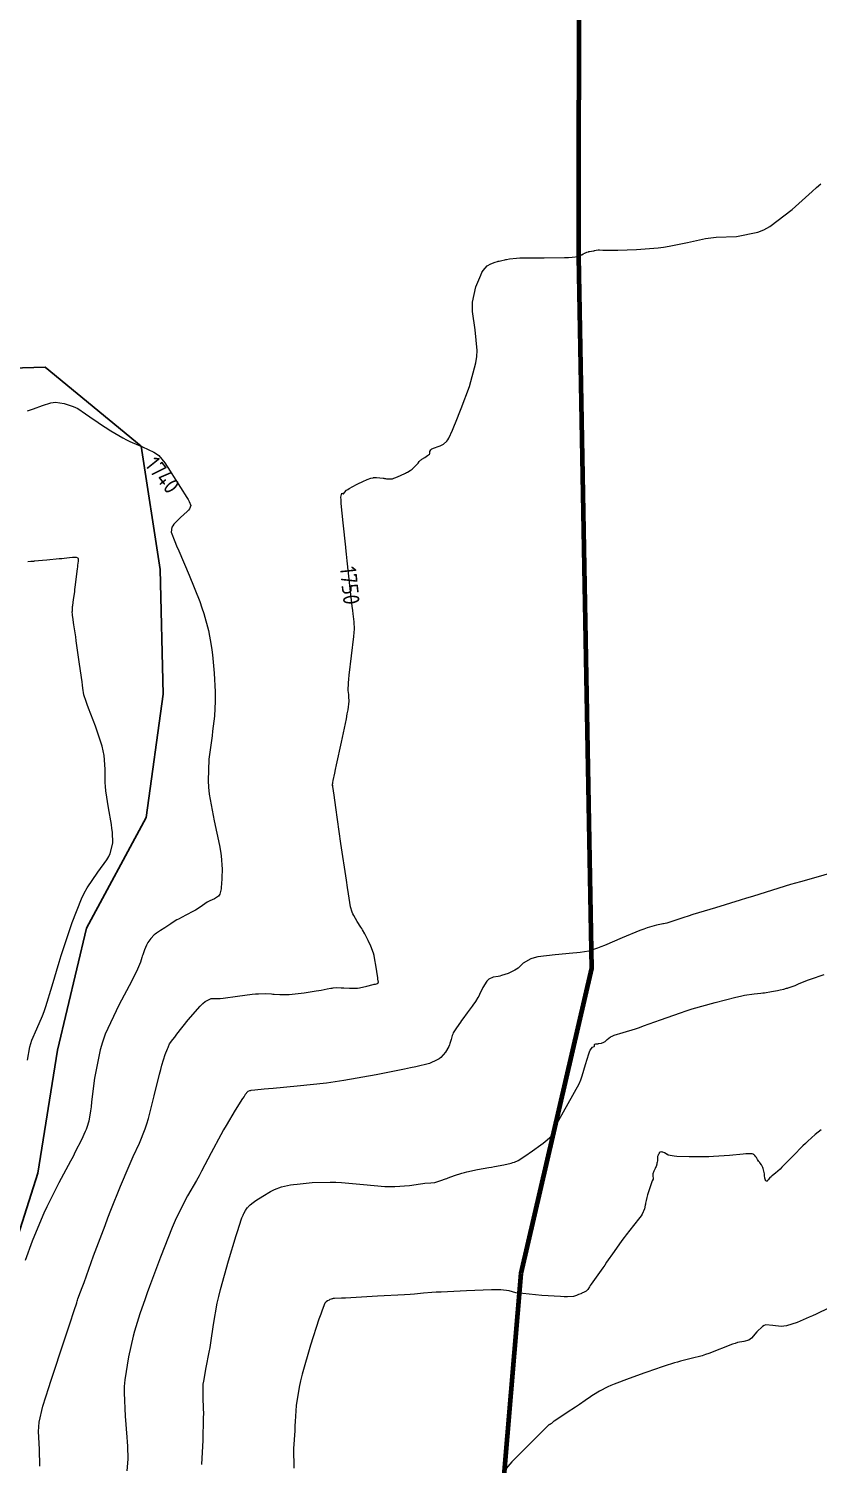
# Model space of a CAD drawing. Header units: millimetres. Extents: x 837477 to 838477, y 1189014 to 1191014.
# Drawn here: x 838109 to 838292.8, y 1190321.9 to 1190655.8 of the extents above; entities that cross this region are included whole.
import ezdxf

# ---------------------------------------------------------------- set-up
doc = ezdxf.new("R2010")
doc.units = ezdxf.units.MM
doc.header["$LTSCALE"] = 0.3
doc.layers.add('CORREDORVIA', color=94, linetype='Continuous', lineweight=80)
doc.layers.add('COTAS 10', color=252, linetype='Continuous', lineweight=9)
doc.layers.add('LINEA_DE_CEROS', color=61, linetype='Continuous')
doc.styles.get("Standard").update_dxf_attribs({"font": 'isocp2.shx', "bigfont": '@extfont2.shx'})

msp = doc.modelspace()

# ---------------------------------------------------------------- linework, layer by layer
at = {"layer": 'CORREDORVIA'}
msp.add_lwpolyline([(838157.033, 1190996.193), (838237.174, 1190821.339), (838237.001, 1190602.875), (838240.031, 1190437.198), (838223.537, 1190366.272), (838184.199, 1189898.277), (837734.304, 1190149.151), (837849.078, 1189569.699), (837751.159, 1189231.384), (837593.191, 1189234.399), (837695.481, 1189679.225), (837660.573, 1189835.358), (837597.737, 1190012.464), (837490.666, 1190492.599), (837964.301, 1190234.408), (838010.155, 1190346.41), (837974.613, 1190516.877), (837969.419, 1190653.334), (837963.574, 1190795.982), (837910.676, 1191000.965)], close=True, dxfattribs=at)
at = {"layer": 'COTAS 10'}
for points in [[(838111.652, 1190321.427), (838111.547, 1190325.395), (838111.302, 1190329.498), (838111.358, 1190330.592), (838111.467, 1190331.667), (838112.305, 1190335.395), (838113.734, 1190339.744), (838114.215, 1190341.21), (838114.733, 1190342.79), (838116.911, 1190349.446), (838118.886, 1190355.48), (838119.276, 1190356.669), (838119.598, 1190357.648), (838120.195, 1190359.446), (838120.335, 1190359.842), (838120.369, 1190359.939), (838120.402, 1190360.03), (838120.504, 1190360.31), (838121.118, 1190361.991), (838121.473, 1190362.965), (838121.908, 1190364.159), (838124.147, 1190370.31), (838126.791, 1190377.423), (838127.481, 1190379.225), (838128.153, 1190380.954), (838130.428, 1190386.59), (838132.416, 1190391.263), (838132.907, 1190392.385), (838133.372, 1190393.432), (838134.84, 1190396.59), (838136.154, 1190399.895), (838136.522, 1190401.034), (838136.893, 1190402.27), (838138.25, 1190407.545), (838139.476, 1190412.616), (838139.764, 1190413.724), (838140.03, 1190414.703), (838140.806, 1190417.17), (838141.346, 1190418.54), (838141.462, 1190418.828), (838141.564, 1190419.076), (838141.816, 1190419.641), (838142.578, 1190420.683), (838143.002, 1190421.231), (838143.519, 1190421.891), (838146.157, 1190425.216), (838148.943, 1190428.45), (838149.554, 1190429.054), (838150.095, 1190429.531), (838151.469, 1190430.202), (838152.977, 1190430.193), (838153.602, 1190430.241), (838154.318, 1190430.312), (838157.653, 1190430.752), (838161.052, 1190431.202), (838161.808, 1190431.279), (838162.483, 1190431.336), (838164.25, 1190431.368), (838165.495, 1190431.266), (838165.841, 1190431.238), (838166.188, 1190431.209), (838167.445, 1190431.108), (838169.09, 1190431.117), (838169.681, 1190431.159), (838170.33, 1190431.218), (838173.166, 1190431.571), (838175.935, 1190431.986), (838176.542, 1190432.084), (838177.08, 1190432.174), (838178.449, 1190432.436), (838179.363, 1190432.612), (838179.614, 1190432.648), (838179.865, 1190432.678), (838180.765, 1190432.737), (838181.754, 1190432.731), (838182.061, 1190432.718), (838182.383, 1190432.702), (838183.664, 1190432.604), (838185.119, 1190432.595), (838185.55, 1190432.634), (838185.993, 1190432.691), (838187.697, 1190433.047), (838189.161, 1190433.435), (838189.453, 1190433.513), (838189.696, 1190433.578), (838190.165, 1190433.705), (838190.29, 1190433.761), (838190.316, 1190433.781), (838190.338, 1190433.804), (838190.388, 1190433.903), (838190.402, 1190434.021), (838190.403, 1190434.056), (838190.401, 1190434.091), (838190.382, 1190434.224), (838190.292, 1190434.807), (838190.246, 1190435.125), (838190.191, 1190435.512), (838189.918, 1190437.475), (838189.521, 1190439.693), (838189.388, 1190440.241), (838189.245, 1190440.759), (838188.647, 1190442.389), (838188.029, 1190443.703), (838187.873, 1190444.023), (838187.725, 1190444.323), (838187.244, 1190445.248), (838186.709, 1190446.178), (838186.526, 1190446.482), (838186.327, 1190446.806), (838185.482, 1190448.144), (838184.671, 1190449.562), (838184.494, 1190449.936), (838184.338, 1190450.302), (838183.943, 1190451.556), (838183.44, 1190454.546), (838183.215, 1190456.006), (838182.954, 1190457.74), (838181.7, 1190466.288), (838180.496, 1190474.613), (838180.08, 1190477.493), (838179.781, 1190479.566), (838179.775, 1190479.623), (838179.773, 1190479.636), (838179.772, 1190479.649), (838179.767, 1190479.687), (838179.764, 1190479.719), (838179.764, 1190479.735), (838179.765, 1190479.764), (838179.767, 1190479.79), (838179.767, 1190479.797), (838179.768, 1190479.803), (838179.769, 1190479.824), (838179.767, 1190479.852), (838179.765, 1190479.862), (838179.763, 1190479.873), (838179.752, 1190479.925), (838179.743, 1190479.99), (838179.742, 1190480.01), (838179.743, 1190480.032), (838179.75, 1190480.117), (838179.778, 1190480.294), (838179.791, 1190480.373), (838179.807, 1190480.465), (838179.883, 1190480.907), (838180.235, 1190482.603), (838180.425, 1190483.487), (838180.654, 1190484.55), (838181.816, 1190489.884), (838182.955, 1190495.304), (838183.171, 1190496.422), (838183.344, 1190497.373), (838183.606, 1190499.426), (838183.563, 1190500.389), (838183.543, 1190500.654), (838183.519, 1190500.917), (838183.404, 1190501.861), (838183.431, 1190503.67), (838183.497, 1190504.479), (838183.589, 1190505.421), (838184.133, 1190509.937), (838184.667, 1190514.433), (838184.753, 1190515.363), (838184.811, 1190516.156), (838184.799, 1190517.883), (838184.527, 1190519.681), (838184.422, 1190520.519), (838184.304, 1190521.505), (838183.771, 1190526.294), (838183.154, 1190532.029), (838182.983, 1190533.611), (838182.827, 1190535.052), (838182.812, 1190535.19), (838182.196, 1190540.874), (838181.772, 1190545.38), (838181.723, 1190546.217), (838181.703, 1190546.876), (838181.875, 1190547.774), (838182.192, 1190547.638), (838182.263, 1190547.646), (838182.327, 1190547.673), (838182.497, 1190547.933), (838183.006, 1190548.45), (838183.283, 1190548.639), (838183.619, 1190548.847), (838185.324, 1190549.766), (838187.106, 1190550.632), (838187.489, 1190550.808), (838187.825, 1190550.956), (838188.643, 1190551.257), (838189.076, 1190551.359), (838189.169, 1190551.381), (838189.25, 1190551.401), (838189.447, 1190551.448), (838189.72, 1190551.452), (838189.85, 1190551.444), (838190.003, 1190551.433), (838190.749, 1190551.357), (838191.502, 1190551.269), (838191.658, 1190551.248), (838191.792, 1190551.23), (838192.09, 1190551.178), (838192.309, 1190551.144), (838192.393, 1190551.135), (838192.488, 1190551.128), (838192.919, 1190551.106), (838193.324, 1190551.095), (838193.403, 1190551.095), (838193.467, 1190551.096), (838193.582, 1190551.107), (838193.613, 1190551.123), (838193.625, 1190551.127), (838193.639, 1190551.131), (838193.702, 1190551.141), (838194.028, 1190551.264), (838194.208, 1190551.338), (838194.428, 1190551.431), (838195.543, 1190551.909), (838196.725, 1190552.442), (838196.985, 1190552.568), (838197.217, 1190552.685), (838197.813, 1190553.03), (838198.24, 1190553.361), (838198.366, 1190553.47), (838198.495, 1190553.586), (838198.988, 1190554.066), (838199.442, 1190554.549), (838199.547, 1190554.667), (838199.642, 1190554.779), (838199.912, 1190555.125), (838200.237, 1190555.46), (838200.368, 1190555.564), (838200.517, 1190555.674), (838201.201, 1190556.11), (838201.859, 1190556.508), (838201.99, 1190556.593), (838202.1, 1190556.666), (838202.316, 1190556.84), (838202.375, 1190557.003), (838202.387, 1190557.071), (838202.396, 1190557.147), (838202.413, 1190557.502), (838202.58, 1190557.884), (838202.685, 1190557.977), (838202.814, 1190558.065), (838203.491, 1190558.336), (838204.314, 1190558.604), (838204.535, 1190558.689), (838204.754, 1190558.779), (838205.52, 1190559.145), (838206.303, 1190559.888), (838206.533, 1190560.216), (838206.767, 1190560.597), (838207.658, 1190562.414), (838208.825, 1190565.29), (838209.234, 1190566.338), (838209.679, 1190567.496), (838211.596, 1190572.588), (838213.115, 1190578.14), (838213.31, 1190579.589), (838213.407, 1190580.998), (838212.942, 1190585.767), (838212.291, 1190590.048), (838212.27, 1190591.15), (838212.319, 1190592.217), (838213.072, 1190595.767), (838214.215, 1190598.535), (838214.51, 1190599.108), (838214.795, 1190599.597), (838215.748, 1190600.664), (838216.569, 1190601.112), (838216.771, 1190601.211), (838216.962, 1190601.298), (838217.56, 1190601.524), (838218.126, 1190601.676), (838218.296, 1190601.717), (838218.473, 1190601.759), (838219.161, 1190601.905), (838219.868, 1190602.058), (838220.057, 1190602.104), (838220.242, 1190602.151), (838220.887, 1190602.334), (838222.513, 1190602.484), (838223.317, 1190602.511), (838224.276, 1190602.531), (838229.017, 1190602.551), (838233.736, 1190602.588), (838234.68, 1190602.619), (838235.467, 1190602.658), (838237.001, 1190602.875), (838237.478, 1190603.132), (838237.599, 1190603.196), (838237.715, 1190603.257), (838238.095, 1190603.454), (838238.437, 1190603.622), (838238.53, 1190603.664), (838238.622, 1190603.705), (838238.948, 1190603.838), (838239.303, 1190603.951), (838239.414, 1190603.978), (838239.531, 1190604.004), (838239.997, 1190604.084), (838240.469, 1190604.162), (838240.589, 1190604.187), (838240.704, 1190604.213), (838241.083, 1190604.317), (838241.537, 1190604.388), (838241.7, 1190604.393), (838241.879, 1190604.392), (838242.661, 1190604.332), (838244.399, 1190604.293), (838245.181, 1190604.303), (838246.094, 1190604.324), (838250.477, 1190604.475), (838255.481, 1190604.86), (838256.785, 1190605.027), (838258.054, 1190605.22), (838262.342, 1190606.136), (838266.562, 1190607.01), (838267.788, 1190607.176), (838269.038, 1190607.311), (838273.762, 1190607.523), (838278.722, 1190608.48), (838280.122, 1190609.083), (838281.533, 1190609.833), (838286.725, 1190613.762), (838291.344, 1190617.989), (838292.394, 1190618.927), (838293.344, 1190619.765)], [(838108.738, 1190566.961), (838109.458, 1190567.164), (838110.137, 1190567.376), (838112.25, 1190568.209), (838114.148, 1190568.818), (838114.692, 1190568.888), (838115.244, 1190568.915), (838117.303, 1190568.658), (838119.353, 1190567.967), (838119.898, 1190567.72), (838120.433, 1190567.45), (838122.288, 1190566.275), (838124.275, 1190564.854), (838124.894, 1190564.429), (838125.543, 1190563.989), (838128.137, 1190562.288), (838130.97, 1190560.627), (838131.771, 1190560.213), (838132.578, 1190559.819), (838134.572, 1190558.978), (838135.549, 1190558.564), (838138.179, 1190557.315), (838138.771, 1190556.924), (838139.303, 1190556.515), (838140.731, 1190554.876), (838141.926, 1190552.916), (838142.312, 1190552.304), (838142.72, 1190551.661), (838144.392, 1190549.09), (838145.869, 1190546.762), (838146.156, 1190546.273), (838146.389, 1190545.851), (838146.787, 1190544.888), (838146.442, 1190544.143), (838146.207, 1190543.859), (838145.91, 1190543.541), (838144.334, 1190542.109), (838142.808, 1190540.581), (838142.544, 1190540.201), (838142.348, 1190539.84), (838142.213, 1190538.694), (838143.037, 1190536.539), (838143.446, 1190535.542), (838143.933, 1190534.37), (838146.348, 1190528.694), (838148.828, 1190522.585), (838149.357, 1190521.14), (838149.817, 1190519.803), (838150.91, 1190515.867), (838151.502, 1190512.365), (838151.647, 1190511.301), (838151.784, 1190510.197), (838152.209, 1190505.867), (838152.438, 1190501.542), (838152.452, 1190500.439), (838152.443, 1190499.378), (838152.232, 1190495.89), (838151.824, 1190492.399), (838151.692, 1190491.336), (838151.552, 1190490.23), (838150.975, 1190485.89), (838150.777, 1190480.886), (838150.875, 1190479.362), (838151.04, 1190477.778), (838152.186, 1190471.558), (838153.438, 1190465.812), (838153.67, 1190464.526), (838153.851, 1190463.374), (838154.088, 1190460.316), (838153.992, 1190458.278), (838153.962, 1190457.768), (838153.932, 1190457.282), (838153.814, 1190455.723), (838153.5, 1190454.516), (838153.346, 1190454.252), (838153.162, 1190454.018), (838152.258, 1190453.425), (838151.165, 1190452.948), (838150.863, 1190452.787), (838150.561, 1190452.613), (838149.473, 1190451.88), (838148.22, 1190451.035), (838147.814, 1190450.79), (838147.383, 1190450.54), (838145.614, 1190449.601), (838143.896, 1190448.704), (838143.496, 1190448.48), (838143.13, 1190448.268), (838142.083, 1190447.593), (838141.215, 1190446.991), (838140.962, 1190446.824), (838140.702, 1190446.658), (838139.718, 1190446.06), (838138.748, 1190445.408), (838138.498, 1190445.208), (838138.256, 1190444.999), (838137.447, 1190444.174), (838136.759, 1190443.233), (838136.592, 1190442.95), (838136.436, 1190442.658), (838135.958, 1190441.525), (838135.572, 1190440.361), (838135.474, 1190440.05), (838135.379, 1190439.743), (838135.067, 1190438.675), (838134.111, 1190436.51), (838133.61, 1190435.512), (838133.006, 1190434.342), (838129.973, 1190428.675), (838126.855, 1190421.939), (838126.198, 1190420.094), (838125.63, 1190418.258), (838124.323, 1190411.7), (838123.681, 1190406.212), (838123.532, 1190405.05), (838123.395, 1190404.043), (838123.005, 1190401.7), (838122.557, 1190400.218), (838122.383, 1190399.754), (838122.188, 1190399.268), (838121.306, 1190397.318), (838119.882, 1190394.507), (838119.346, 1190393.477), (838118.748, 1190392.338), (838116.078, 1190387.318), (838113.253, 1190381.753), (838112.559, 1190380.271), (838111.902, 1190378.815), (838109.845, 1190373.767), (838108.181, 1190369.263)], [(838108.717, 1190415.871), (838109.27, 1190418.955), (838109.491, 1190419.756), (838109.742, 1190420.534), (838110.894, 1190423.153), (838112.268, 1190426.189), (838112.658, 1190427.229), (838113.052, 1190428.357), (838114.513, 1190433.153), (838116.125, 1190438.674), (838116.615, 1190440.258), (838117.124, 1190441.867), (838119.117, 1190447.88), (838121.329, 1190453.436), (838121.975, 1190454.756), (838122.635, 1190455.983), (838125.141, 1190459.624), (838127.251, 1190462.491), (838127.662, 1190463.229), (838127.997, 1190463.942), (838128.583, 1190466.317), (838128.496, 1190468.931), (838128.408, 1190469.795), (838128.291, 1190470.721), (838127.638, 1190474.573), (838127.006, 1190478.535), (838126.903, 1190479.53), (838126.832, 1190480.481), (838126.833, 1190483.547), (838126.611, 1190486.77), (838126.399, 1190487.82), (838126.122, 1190488.939), (838124.576, 1190493.547), (838122.966, 1190497.745), (838122.648, 1190498.605), (838122.386, 1190499.333), (838121.9, 1190500.871), (838121.667, 1190502.379), (838121.564, 1190503.089), (838121.444, 1190503.925), (838120.871, 1190507.999), (838120.256, 1190512.378), (838120.109, 1190513.407), (838119.973, 1190514.355), (838119.565, 1190517.117), (838119.296, 1190518.941), (838119.247, 1190519.299), (838119.209, 1190519.593), (838119.164, 1190520.124), (838119.184, 1190520.269), (838119.187, 1190520.32), (838119.19, 1190520.375), (838119.191, 1190520.614), (838119.233, 1190521.15), (838119.262, 1190521.393), (838119.297, 1190521.677), (838119.486, 1190523.044), (838119.729, 1190524.825), (838119.798, 1190525.37), (838119.869, 1190525.937), (838120.376, 1190530.21), (838120.432, 1190530.65), (838120.483, 1190531.036), (838120.627, 1190531.983), (838120.622, 1190532.472), (838120.579, 1190532.569), (838120.518, 1190532.65), (838120.149, 1190532.804), (838119.608, 1190532.822), (838119.438, 1190532.816), (838119.259, 1190532.806), (838118.544, 1190532.733), (838117.26, 1190532.588), (838116.723, 1190532.533), (838116.107, 1190532.471), (838113.229, 1190532.195), (838110.338, 1190531.931), (838110.214, 1190531.919), (838109.512, 1190531.858), (838108.868, 1190531.803)], [(838296.149, 1190459.502), (838292.757, 1190458.556), (838288.64, 1190457.386), (838287.489, 1190457.048), (838286.333, 1190456.704), (838282.119, 1190455.413), (838277.498, 1190453.98), (838276.085, 1190453.547), (838274.614, 1190453.097), (838268.822, 1190451.342), (838263.583, 1190449.744), (838262.461, 1190449.394), (838261.482, 1190449.084), (838259.131, 1190448.299), (838257.965, 1190447.88), (838257.731, 1190447.802), (838257.536, 1190447.741), (838257.157, 1190447.654), (838256.765, 1190447.613), (838256.564, 1190447.581), (838256.321, 1190447.539), (838255.107, 1190447.31), (838252.986, 1190446.672), (838252.171, 1190446.372), (838251.258, 1190446.019), (838247.138, 1190444.296), (838243.047, 1190442.567), (838242.152, 1190442.209), (838241.359, 1190441.904), (838239.354, 1190441.239), (838237.344, 1190440.913), (838236.548, 1190440.822), (838235.649, 1190440.73), (838231.537, 1190440.394), (838227.484, 1190439.882), (838226.621, 1190439.679), (838225.872, 1190439.45), (838224.103, 1190438.404), (838222.937, 1190437.302), (838222.568, 1190437.038), (838222.179, 1190436.791), (838220.606, 1190436.049), (838219.036, 1190435.532), (838218.648, 1190435.427), (838218.281, 1190435.339), (838217.127, 1190435.16), (838216.139, 1190434.749), (838215.877, 1190434.514), (838215.62, 1190434.227), (838214.732, 1190432.754), (838213.947, 1190431.156), (838213.755, 1190430.789), (838213.574, 1190430.456), (838213.009, 1190429.528), (838212.407, 1190428.683), (838212.201, 1190428.402), (838211.979, 1190428.101), (838211.038, 1190426.845), (838210.022, 1190425.476), (838209.752, 1190425.103), (838209.487, 1190424.734), (838208.573, 1190423.425), (838207.845, 1190422.219), (838207.697, 1190421.916), (838207.573, 1190421.625), (838207.318, 1190420.681), (838207.06, 1190419.711), (838206.933, 1190419.402), (838206.783, 1190419.077), (838206.039, 1190417.758), (838204.918, 1190416.485), (838204.529, 1190416.187), (838204.107, 1190415.914), (838202.299, 1190415.127), (838199.156, 1190414.329), (838197.892, 1190414.05), (838196.457, 1190413.744), (838189.854, 1190412.427), (838182.346, 1190411.121), (838180.341, 1190410.822), (838178.369, 1190410.551), (838171.512, 1190409.796), (838165.957, 1190409.309), (838164.805, 1190409.206), (838163.821, 1190409.116), (838161.66, 1190408.907), (838160.759, 1190408.789), (838160.568, 1190408.756), (838160.403, 1190408.723), (838160.02, 1190408.607), (838159.437, 1190407.865), (838159.146, 1190407.438), (838158.799, 1190406.916), (838157.078, 1190404.229), (838154.952, 1190400.69), (838154.35, 1190399.63), (838153.742, 1190398.535), (838151.498, 1190394.291), (838149.264, 1190390.038), (838148.663, 1190388.937), (838148.069, 1190387.869), (838145.988, 1190384.291), (838143.783, 1190380.055), (838143.112, 1190378.573), (838142.414, 1190376.956), (838139.673, 1190370), (838137.163, 1190363.224), (838136.61, 1190361.721), (838136.119, 1190360.379), (838134.859, 1190356.882), (838133.935, 1190353.864), (838133.656, 1190352.824), (838133.366, 1190351.695), (838132.234, 1190346.882), (838131.384, 1190341.481), (838131.271, 1190339.982), (838131.212, 1190338.481), (838131.443, 1190333.046), (838131.891, 1190328.199), (838131.968, 1190327.068), (838132.025, 1190326.03), (838132.063, 1190323.046), (838131.894, 1190320.306)], [(838149.307, 1190321.839), (838149.597, 1190327.472), (838149.74, 1190332.566), (838149.749, 1190333.708), (838149.745, 1190334.735), (838149.621, 1190337.472), (838149.6, 1190339.732), (838149.661, 1190340.457), (838149.752, 1190341.225), (838150.321, 1190344.355), (838151.041, 1190347.964), (838151.227, 1190349.033), (838151.406, 1190350.133), (838152.007, 1190354.355), (838152.89, 1190359.317), (838153.248, 1190360.881), (838153.655, 1190362.529), (838155.533, 1190369.17), (838157.348, 1190375.072), (838157.715, 1190376.255), (838158.023, 1190377.241), (838158.648, 1190379.17), (838158.923, 1190379.825), (838159.01, 1190380.008), (838159.103, 1190380.192), (838159.479, 1190380.862), (838159.891, 1190381.48), (838160.007, 1190381.631), (838160.124, 1190381.773), (838160.55, 1190382.213), (838161.263, 1190382.756), (838161.559, 1190382.963), (838161.899, 1190383.194), (838163.485, 1190384.233), (838165.297, 1190385.293), (838165.779, 1190385.538), (838166.253, 1190385.761), (838167.895, 1190386.391), (838169.944, 1190386.842), (838170.675, 1190386.953), (838171.477, 1190387.057), (838174.961, 1190387.384), (838179.201, 1190387.486), (838180.479, 1190387.45), (838181.802, 1190387.385), (838186.956, 1190386.918), (838191.909, 1190386.49), (838193.106, 1190386.45), (838194.227, 1190386.444), (838197.644, 1190386.707), (838200.178, 1190387.101), (838200.742, 1190387.178), (838201.247, 1190387.241), (838202.574, 1190387.352), (838203.509, 1190387.439), (838203.767, 1190387.487), (838204.024, 1190387.545), (838204.947, 1190387.84), (838205.988, 1190388.245), (838206.318, 1190388.373), (838206.668, 1190388.507), (838208.083, 1190389.048), (838209.848, 1190389.612), (838210.417, 1190389.761), (838211.021, 1190389.907), (838213.494, 1190390.406), (838216.069, 1190390.87), (838216.738, 1190390.994), (838217.388, 1190391.116), (838219.574, 1190391.539), (838221.342, 1190391.936), (838221.728, 1190392.041), (838222.069, 1190392.144), (838222.925, 1190392.5), (838223.785, 1190393.061), (838224.127, 1190393.293), (838224.515, 1190393.558), (838226.295, 1190394.795), (838228.238, 1190396.209), (838228.73, 1190396.587), (838229.201, 1190396.958), (838230.733, 1190398.249), (838230.9, 1190399.263), (838237.12, 1190410.336), (838237.501, 1190411.264), (838237.655, 1190411.724), (838237.825, 1190412.26), (838238.572, 1190414.83), (838239.35, 1190417.322), (838239.539, 1190417.809), (838239.717, 1190418.209), (838240.266, 1190418.919), (838240.623, 1190419.066), (838240.68, 1190419.11), (838240.719, 1190419.156), (838240.711, 1190419.336), (838240.684, 1190419.498), (838240.712, 1190419.533), (838240.755, 1190419.564), (838241.036, 1190419.64), (838241.46, 1190419.7), (838241.593, 1190419.721), (838241.733, 1190419.744), (838242.296, 1190419.842), (838242.867, 1190420.042), (838243.012, 1190420.13), (838243.152, 1190420.231), (838243.612, 1190420.712), (838244.444, 1190421.304), (838244.819, 1190421.476), (838245.257, 1190421.651), (838247.362, 1190422.308), (838250.23, 1190423.178), (838251.149, 1190423.487), (838252.123, 1190423.825), (838256.092, 1190425.29), (838260.67, 1190426.914), (838262.028, 1190427.352), (838263.425, 1190427.785), (838268.797, 1190429.307), (838273.614, 1190430.521), (838274.662, 1190430.761), (838275.586, 1190430.958), (838277.889, 1190431.32), (838279.407, 1190431.451), (838279.836, 1190431.502), (838280.268, 1190431.559), (838281.858, 1190431.821), (838283.283, 1190432.097), (838283.61, 1190432.164), (838283.908, 1190432.226), (838284.743, 1190432.416), (838285.398, 1190432.59), (838285.583, 1190432.642), (838285.769, 1190432.696), (838286.454, 1190432.906), (838287.166, 1190433.162), (838287.37, 1190433.245), (838287.576, 1190433.334), (838288.343, 1190433.701), (838289.708, 1190434.264), (838290.291, 1190434.477), (838290.963, 1190434.715), (838294.134, 1190435.778)], [(838293.463, 1190399.628), (838292.075, 1190398.553), (838290.313, 1190397.022), (838289.764, 1190396.506), (838289.188, 1190395.951), (838286.889, 1190393.612), (838284.757, 1190391.413), (838284.286, 1190390.945), (838283.869, 1190390.539), (838282.794, 1190389.58), (838282.139, 1190389.062), (838281.986, 1190388.934), (838281.846, 1190388.813), (838281.44, 1190388.429), (838281.173, 1190388.134), (838281.12, 1190388.068), (838281.076, 1190388.009), (838280.99, 1190387.853), (838280.93, 1190387.763), (838280.902, 1190387.745), (838280.87, 1190387.73), (838280.71, 1190387.702), (838280.539, 1190387.809), (838280.5, 1190387.88), (838280.464, 1190387.968), (838280.361, 1190388.436), (838280.272, 1190389.039), (838280.245, 1190389.213), (838280.217, 1190389.389), (838280.107, 1190390.052), (838279.947, 1190390.696), (838279.887, 1190390.86), (838279.821, 1190391.019), (838279.529, 1190391.542), (838279.252, 1190391.934), (838279.197, 1190392.01), (838279.15, 1190392.072), (838279.056, 1190392.177), (838278.972, 1190392.277), (838278.931, 1190392.336), (838278.882, 1190392.409), (838278.644, 1190392.784), (838278.367, 1190393.206), (838278.294, 1190393.308), (838278.222, 1190393.404), (838277.978, 1190393.698), (838277.741, 1190393.913), (838277.674, 1190393.96), (838277.607, 1190394.001), (838277.362, 1190394.101), (838276.41, 1190394.079), (838275.898, 1190394.043), (838275.279, 1190393.994), (838272.144, 1190393.709), (838268.364, 1190393.432), (838267.338, 1190393.388), (838266.321, 1190393.358), (838262.722, 1190393.368), (838259.818, 1190393.49), (838259.24, 1190393.531), (838258.759, 1190393.575), (838257.839, 1190393.759), (838257.535, 1190393.962), (838257.443, 1190394.019), (838257.347, 1190394.075), (838256.974, 1190394.28), (838256.615, 1190394.442), (838256.528, 1190394.471), (838256.446, 1190394.495), (838256.197, 1190394.524), (838256.011, 1190394.496), (838255.97, 1190394.484), (838255.933, 1190394.469), (838255.835, 1190394.398), (838255.762, 1190394.289), (838255.74, 1190394.251), (838255.718, 1190394.208), (838255.635, 1190394.025), (838255.549, 1190393.837), (838255.526, 1190393.792), (838255.502, 1190393.75), (838255.419, 1190393.624), (838255.36, 1190393.486), (838255.352, 1190393.437), (838255.348, 1190393.383), (838255.364, 1190393.147), (838255.383, 1190392.874), (838255.381, 1190392.797), (838255.376, 1190392.718), (838255.331, 1190392.426), (838255.269, 1190392.134), (838255.253, 1190392.056), (838255.238, 1190391.978), (838255.189, 1190391.707), (838255.137, 1190391.461), (838255.12, 1190391.398), (838255.101, 1190391.339), (838255.025, 1190391.147), (838254.896, 1190390.874), (838254.844, 1190390.764), (838254.786, 1190390.639), (838254.514, 1190390.062), (838254.287, 1190389.454), (838254.256, 1190389.309), (838254.238, 1190389.175), (838254.288, 1190388.773), (838254.377, 1190388.48), (838254.383, 1190388.414), (838254.382, 1190388.355), (838254.312, 1190388.196), (838254.109, 1190387.781), (838254.024, 1190387.561), (838253.926, 1190387.295), (838253.468, 1190385.955), (838253.019, 1190384.534), (838252.927, 1190384.217), (838252.849, 1190383.934), (838252.683, 1190383.19), (838252.58, 1190382.574), (838252.54, 1190382.371), (838252.497, 1190382.155), (838252.301, 1190381.259), (838251.781, 1190380.068), (838251.533, 1190379.665), (838251.24, 1190379.232), (838249.806, 1190377.403), (838248.058, 1190375.244), (838247.567, 1190374.602), (838247.074, 1190373.941), (838245.265, 1190371.394), (838243.518, 1190368.852), (838243.062, 1190368.194), (838242.619, 1190367.556), (838241.12, 1190365.418), (838239.954, 1190363.754), (838239.721, 1190363.414), (838239.527, 1190363.128), (838239.151, 1190362.531), (838238.946, 1190362.281), (838238.861, 1190362.212), (838238.763, 1190362.144), (838238.303, 1190361.9), (838237.775, 1190361.667), (838237.633, 1190361.605), (838237.493, 1190361.544), (838237.004, 1190361.336), (838236.53, 1190361.14), (838236.27, 1190361.036), (838235.806, 1190360.855), (838234.394, 1190360.793), (838233.667, 1190360.816), (838232.795, 1190360.857), (838228.429, 1190361.149), (838224.029, 1190361.551), (838223.134, 1190361.662), (838222.379, 1190361.772), (838220.821, 1190362.167), (838218.908, 1190362.414), (838217.929, 1190362.432), (838216.755, 1190362.427), (838210.894, 1190362.228), (838205.022, 1190361.928), (838203.841, 1190361.861), (838202.854, 1190361.801), (838200.894, 1190361.64), (838198.826, 1190361.461), (838197.77, 1190361.389), (838196.504, 1190361.307), (838190.185, 1190360.931), (838183.974, 1190360.582), (838182.777, 1190360.518), (838181.806, 1190360.468), (838180.185, 1190360.402), (838180.05, 1190360.417), (838180.016, 1190360.418), (838179.984, 1190360.416), (838179.879, 1190360.399), (838179.747, 1190360.361), (838179.698, 1190360.347), (838179.643, 1190360.332), (838179.397, 1190360.265), (838179.101, 1190360.156), (838179.015, 1190360.115), (838178.927, 1190360.068), (838178.593, 1190359.86), (838178.278, 1190359.631), (838178.203, 1190359.572), (838178.132, 1190359.514), (838177.917, 1190359.321), (838177.3, 1190357.711), (838176.976, 1190356.76), (838176.586, 1190355.591), (838174.623, 1190349.544), (838172.654, 1190342.844), (838172.26, 1190341.263), (838171.932, 1190339.801), (838171.291, 1190335.509), (838171.067, 1190331.836), (838171.001, 1190330.764), (838170.934, 1190329.668), (838170.678, 1190325.509), (838170.741, 1190320.969)], [(838295.282, 1190358.223), (838292.243, 1190356.77), (838291.431, 1190356.398), (838290.632, 1190356.04), (838287.851, 1190354.856), (838285.343, 1190354.081), (838284.716, 1190353.981), (838284.118, 1190353.931), (838282.203, 1190354.161), (838280.576, 1190354.265), (838280.16, 1190354.134), (838279.76, 1190353.934), (838278.438, 1190352.637), (838277.238, 1190351.23), (838276.914, 1190350.962), (838276.593, 1190350.746), (838275.465, 1190350.401), (838273.985, 1190350.147), (838273.442, 1190349.988), (838272.843, 1190349.791), (838267.286, 1190347.623), (838266.517, 1190347.359), (838265.763, 1190347.118), (838263.173, 1190346.431), (838260.7, 1190345.832), (838260.019, 1190345.647), (838259.34, 1190345.452), (838256.902, 1190344.679), (838254.177, 1190343.735), (838253.317, 1190343.432), (838252.412, 1190343.112), (838248.759, 1190341.81), (838245.296, 1190340.496), (838244.51, 1190340.169), (838243.799, 1190339.857), (838241.856, 1190338.864), (838240.463, 1190337.992), (838240.098, 1190337.757), (838239.742, 1190337.524), (838238.535, 1190336.706), (838237.195, 1190335.785), (838236.756, 1190335.488), (838236.287, 1190335.173), (838234.349, 1190333.883), (838232.592, 1190332.724), (838232.238, 1190332.491), (838231.941, 1190332.296), (838231.345, 1190331.912), (838231.141, 1190331.772), (838231.09, 1190331.731), (838231.042, 1190331.69), (838230.889, 1190331.535), (838230.752, 1190331.391), (838230.714, 1190331.357), (838230.676, 1190331.325), (838230.538, 1190331.231), (838230.405, 1190331.159), (838230.37, 1190331.141), (838230.337, 1190331.125), (838230.224, 1190331.073), (838230.123, 1190331.025), (838230.096, 1190331.011), (838230.071, 1190330.997), (838229.984, 1190330.94), (838229.187, 1190330.161), (838228.712, 1190329.69), (838228.128, 1190329.109), (838225.104, 1190326.088), (838222.07, 1190323.013), (838221.48, 1190322.397), (838220.998, 1190321.883), (838220.163, 1190320.877)]]:
    msp.add_lwpolyline(points, dxfattribs=at)
at = {"layer": 'LINEA_DE_CEROS'}
msp.add_lwpolyline([(838083.858, 1190576.27), (838112.846, 1190577.119), (838135.241, 1190558.694), (838139.616, 1190530.026), (838140.332, 1190501.035), (838136.393, 1190472.304), (838122.486, 1190446.609), (838115.763, 1190418.223), (838111.178, 1190389.588), (838102.415, 1190361.943)], dxfattribs=at)

# ---------------------------------------------------------------- texts
at = {"layer": 'COTAS 10', "char_height": 3.8, "attachment_point": 7}
for s, insert, rotation in [('1740', (838135.873, 1190554.31), 308.67191), ('1750', (838181.391, 1190530.538), 275.99758)]:
    msp.add_mtext(s, dxfattribs=dict(at, insert=insert, rotation=rotation))

doc.saveas('drawing.dxf')
